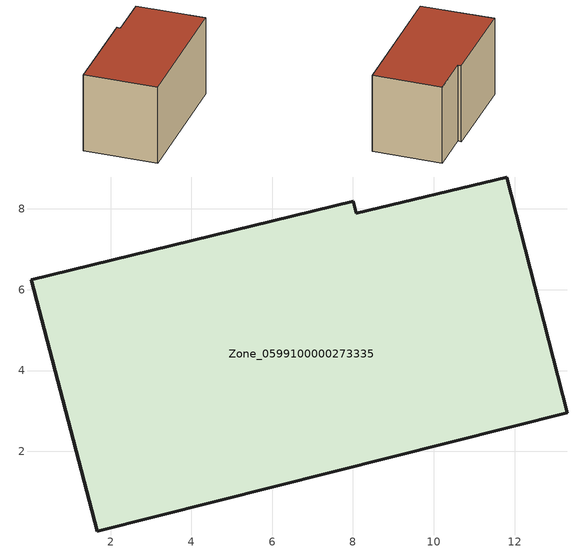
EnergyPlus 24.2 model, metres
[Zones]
Zone_0599100000273335
 floor ground (C_G): 13.3,2.96 1.67,0.03 0.04,6.25 8.01,8.19 8.08,7.89 11.8,8.79 z0
 wall outside (C_F): 8.08,7.89 8.01,8.19 0.04,6.25 1.67,0.03 13.3,2.96 11.8,8.79 8.08,7.89 z0:7.15
 roof outside (C_R): 1.67,0.03 13.3,2.96 11.8,8.79 8.08,7.89 8.01,8.19 0.04,6.25 z7.15
[BUILDING]
Pand.0599100000273335: North Axis=0; Terrain=City; Loads Convergence Tolerance Value=0.04; Temperature Convergence Tolerance Value=0.4; Solar Distribution=FullExterior; Maximum Number of Warmup Days=25; Minimum Number of Warmup Days=1
[Site:Location]
Rotterdam.The.Hague.AP_ZH_NLD Design_Conditions: Latitude=51.96; Longitude=4.45; Time Zone=1; Elevation=-4.5
[SITE:GROUNDTEMPERATURE:BUILDINGSURFACE]
18, 18, 18, 18, 18, 18, 18, 18, 18, 18, 18, 18
[MATERIAL] Thermal Absorptance=0.9; Solar Absorptance=0.7; Visible Absorptance=0.7
Name | Roughness | Thickness | Conductivity | Density | Specific Heat
G.TC.1965-1974 | MediumSmooth | 0.15 | 0.882353 | 540 | 1210
F.TC.1965-1974 | Rough | 0.3 | 0.697674 | 1920 | 840
R.TC.1965-1974 | MediumRough | 0.2 | 0.232558 | 1500 | 1000
[CONSTRUCTION]
C_G: G.TC.1965-1974
C_F: F.TC.1965-1974
C_R: R.TC.1965-1974
[ZONE]
Zone_0599100000273335: Type=1; Multiplier=1; Ceiling Height=Autocalculate; Volume=Autocalculate; Floor Area=autocalculate; Part of Total Floor Area=Yes
[ZONEINFILTRATION:DESIGNFLOWRATE]
Infil_Zone_0599100000273335: Zone or ZoneList or Space or SpaceList=Zone_0599100000273335; Schedule=AlwaysOn; Design Flow Rate Calculation Method=Flow/Area; Flow Rate per Floor Area=0.003; Constant Term Coefficient=1; Temperature Term Coefficient=0; Velocity Term Coefficient=0; Velocity Squared Term Coefficient=0
[HVACTEMPLATE:ZONE:IDEALLOADSAIRSYSTEM]
Zone_0599100000273335: Maximum Heating Supply Air Temperature=50; Minimum Cooling Supply Air Temperature=13; Maximum Heating Supply Air Humidity Ratio=0.0156; Minimum Cooling Supply Air Humidity Ratio=0.0077; Heating Limit=NoLimit; Cooling Limit=NoLimit; Dehumidification Control Type=ConstantSensibleHeatRatio; Cooling Sensible Heat Ratio=0.7; Dehumidification Setpoint=60; Humidification Control Type=None; Humidification Setpoint=30; Outdoor Air Method=None; Outdoor Air Flow Rate per Person=0.00944; Outdoor Air Flow Rate per Zone Floor Area=0; Outdoor Air Flow Rate per Zone=0; Demand Controlled Ventilation Type=None; Outdoor Air Economizer Type=NoEconomizer; Heat Recovery Type=None; Sensible Heat Recovery Effectiveness=0.7; Latent Heat Recovery Effectiveness=0.65
[ZONECONTROL:THERMOSTAT]
ThermostatControl_Zone_0599100000273335: Zone or ZoneList=Zone_0599100000273335; Control Type Schedule=DualSetpointControlType; Control 1=Thermostat_Zone_0599100000273335; Temperature Difference Between Cutout And Setpoint=0
[THERMOSTATSETPOINT:DUALSETPOINT]
Thermostat_Zone_0599100000273335: Heating Setpoint Temperature Schedule=HeatingSetpoint_Zone_0599100000273335; Cooling Setpoint Temperature Schedule=CoolingSetpoint_Zone_0599100000273335
[SCHEDULE:COMPACT]
HeatingSetpoint_Zone_0599100000273335: Through: 12/31, For: AllDays, Until: 24:00, 21
CoolingSetpoint_Zone_0599100000273335: Through: 12/31, For: AllDays, Until: 24:00, 24
DualSetpointControlType: Through: 12/31, For: AllDays, Until: 24:00, 4
AlwaysOn: Through: 12/31, For: AllDays, Until: 24:00, 1
